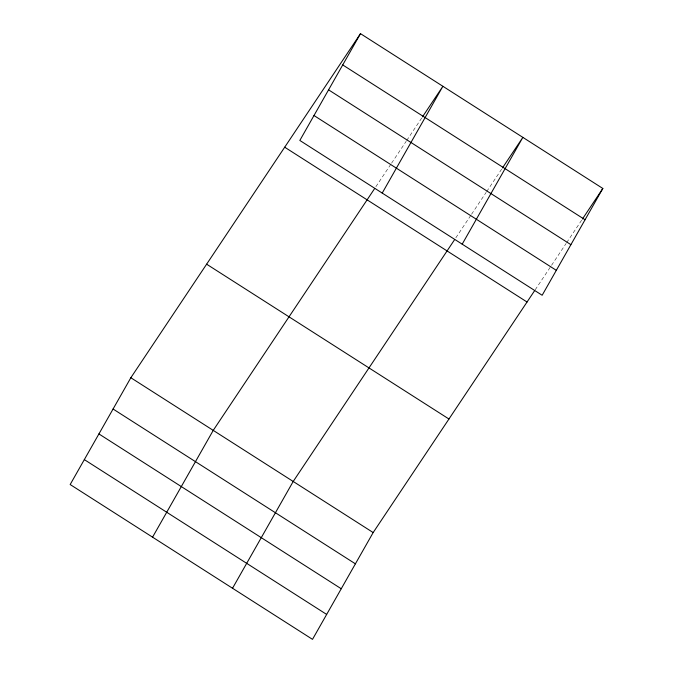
<?xml version="1.0" encoding="UTF-8"?>
<svg xmlns="http://www.w3.org/2000/svg" width="673" height="673" viewBox="0 0 673 673"><rect width="100%" height="100%" fill="white"/><g stroke="black" fill="none" stroke-linecap="round" stroke-linejoin="round"><path stroke-width="0.5" stroke-dasharray="3.37 2.52" d="M375.845 186.732L391.005 164.027M391.585 163.152L406.164 141.313M406.744 140.438L421.904 117.733M455.814 237.821L470.974 215.116M471.554 214.241L486.133 192.402M486.714 191.527L501.873 168.822M535.203 289.785L566.102 243.491M566.683 242.617L581.842 219.911"/><path stroke-width="1.01" d="M360.492 33.65L299.83 140.447L542.16 295.262L602.831 188.465L360.492 33.65L130.84 377.738L70.169 484.535L312.508 639.35L373.17 532.553L534.623 290.66M152.561 537.172L213.232 430.375L374.684 188.482M382.222 193.084L442.893 86.287L422.484 116.858M232.53 588.261L293.201 481.464L454.654 239.571M462.191 244.173L522.862 137.376L502.453 167.947M582.423 219.036L602.831 188.465M342.725 64.928L585.064 219.743M328.575 89.846L570.906 244.661M313.988 115.52L556.319 270.336M284.704 147.202L527.043 302.017M206.628 264.186L448.958 419.01M130.84 377.738L373.17 532.553M113.072 409.016L355.403 563.831M98.914 433.934L341.245 588.749M84.327 459.609L326.666 614.432"/></g></svg>
